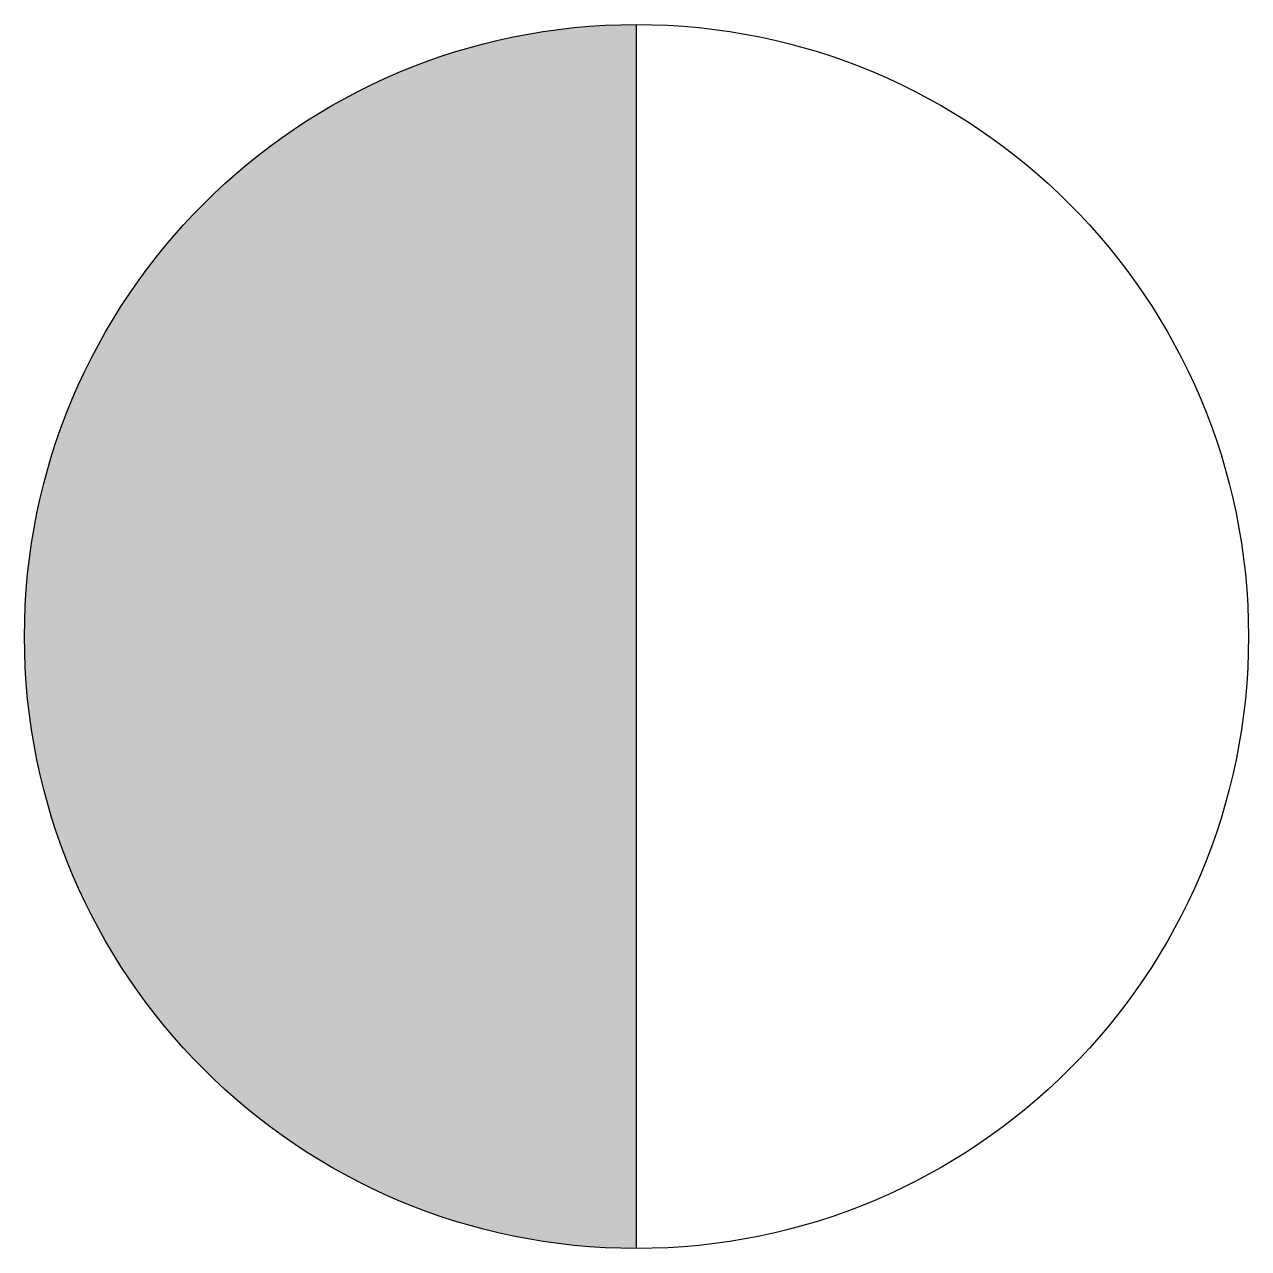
# Model space of a CAD drawing. Header units: millimetres. Extents: x -0.275 to 0.275, y -0.275 to 0.275.
import ezdxf

# ---------------------------------------------------------------- set-up
doc = ezdxf.new("R2010")
doc.units = ezdxf.units.MM
doc.layers.add('Dibujo', color=7, linetype='Continuous')

msp = doc.modelspace()

# ---------------------------------------------------------------- hatches: boundary and pattern name
at = {"layer": 'Dibujo'}
h = msp.add_hatch(color=256, dxfattribs=at)
h.dxf.hatch_style = 1
h.paths.add_polyline_path([(0, 0.275, 0.414214), (-0.275, 0, 0.414214), (0, -0.275)])

# ---------------------------------------------------------------- linework, layer by layer
msp.add_line((0, -0.275), (0, 0.275), dxfattribs=at)
msp.add_circle((0, 0), 0.275, dxfattribs=at)

doc.saveas('drawing.dxf')
